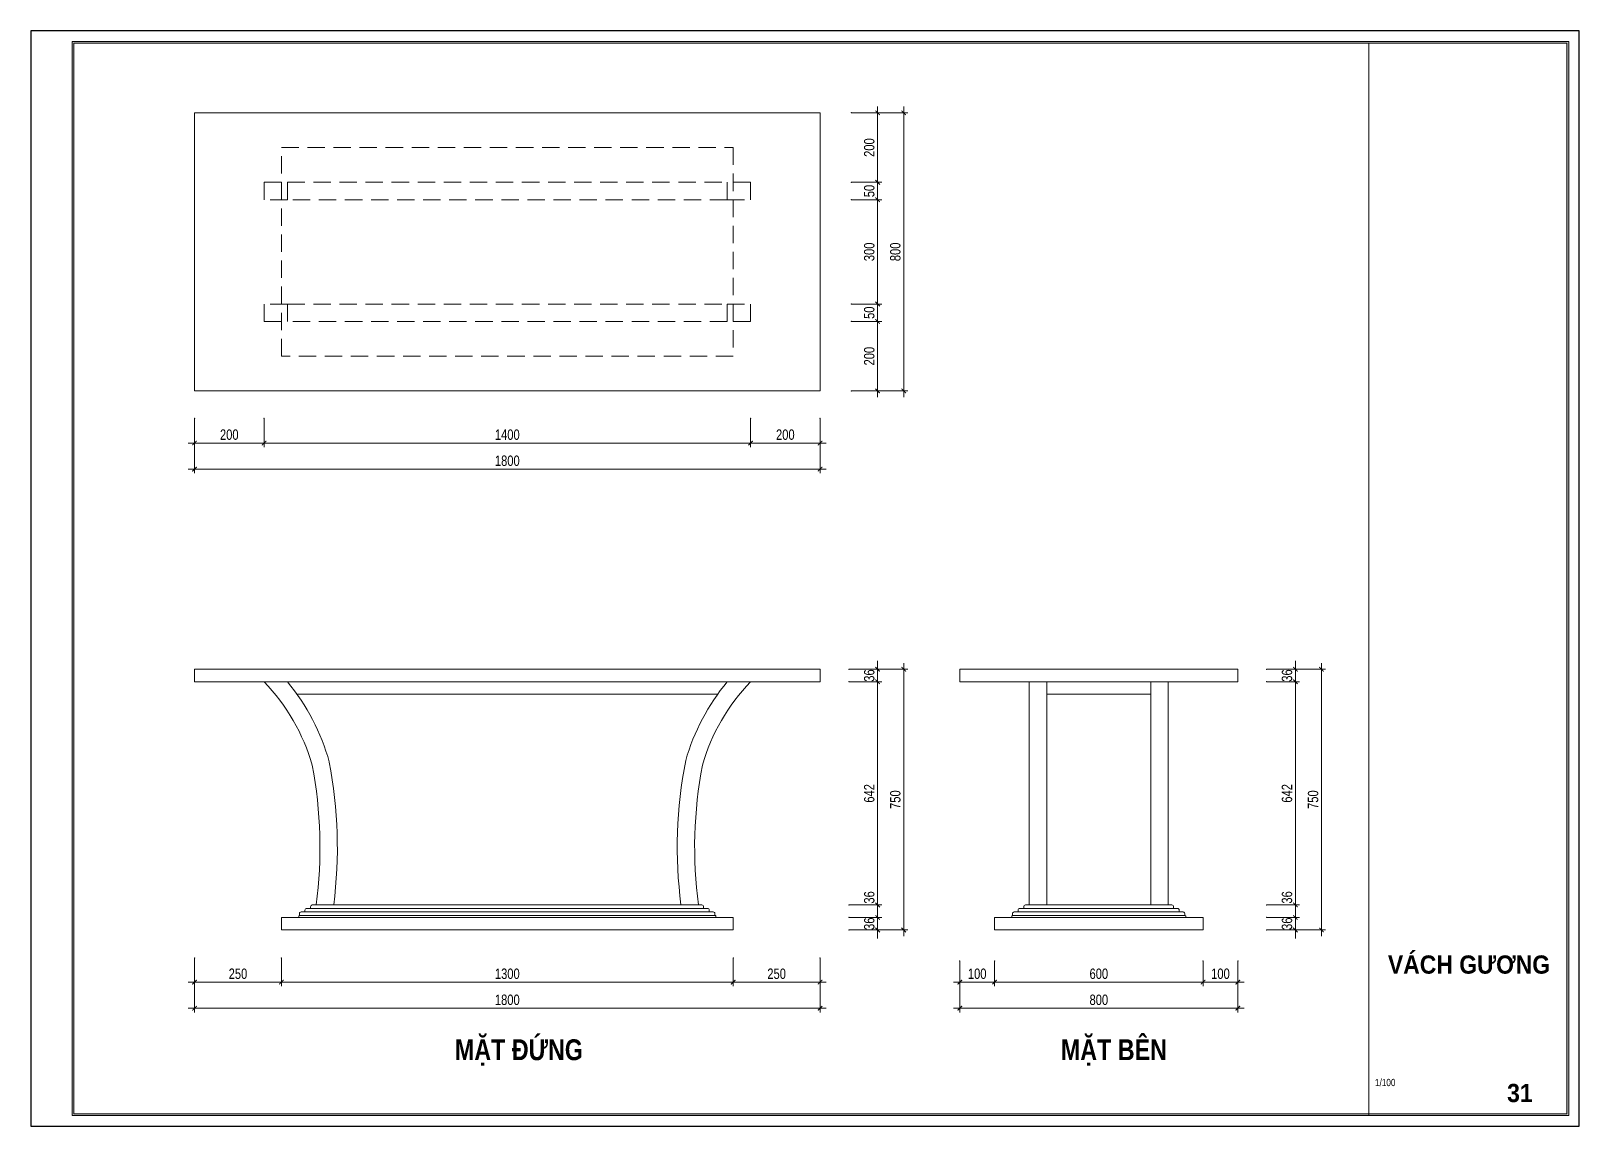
# Model space of a CAD drawing. Header units: millimetres. Extents: x 1555632 to 1560087, y -583915 to -580765.
import ezdxf
from ezdxf.enums import TextEntityAlignment as Align

# ---------------------------------------------------------------- set-up
doc = ezdxf.new("R2010")
doc.units = ezdxf.units.MM
doc.header["$LTSCALE"] = 100
doc.header["$MEASUREMENT"] = 0
doc.linetypes.add('DASHED', pattern=[0.75, 0.5, -0.25])
doc.layers.get('0').update_dxf_attribs({"lineweight": 13})
doc.layers.add('DWGshare.com_Defpoints_DWGshare.com', color=7, linetype='Continuous', lineweight=13, plot=False)
doc.layers.add('DWGshare.com_IN NHANH_DWGshare.com', color=4, linetype='Continuous')
for name, color, linetype, lineweight in [('DWGshare.com_KHUAT_DWGshare.com', 25, 'DASHED', 13), ('DWGshare.com_KICHTHUOC_DWGshare.com', 8, 'Continuous', 13), ('DWGshare.com_NOITHAT_DWGshare.com', 255, 'Continuous', 13), ('DWGshare.com_TEXT_DWGshare.com', 7, 'Continuous', 20)]:
    doc.layers.add(name, color=color, linetype=linetype, lineweight=lineweight)
doc.styles.add('IKINA 1', font='CN-Arial.ttf', dxfattribs={"width": 0.8})
doc.styles.add('IKINA 2', font='arial.ttf', dxfattribs={"width": 0.8})
doc.styles.add('IKINA 3', font='arialbd.ttf', dxfattribs={"width": 0.9})
doc.dimstyles.new('D1-15', dxfattribs={"dimscale": 0.15, "dimtxt": 200, "dimasz": 80, "dimexe": 0.1, "dimexo": 0, "dimgap": 60, "dimtad": 1, "dimdec": 0, "dimzin": 0, "dimdsep": 46, "dimtxsty": 'IKINA 1', "dimblk": 'LTT1', "dimcen": 100, "dimdle": 1.5, "dimclrd": 256, "dimclre": 256, "dimclrt": 7, "dimadec": 0, "dimazin": 0, "dimtfac": 1, "dimtdec": 0, "dimtix": 1, "dimtmove": 2, "dimatfit": 3, "dimfxl": 1, "dimtolj": 1, "dimtzin": 0, "dimlwd": -1, "dimlwe": -1, "dimarcsym": 0})

# ---------------------------------------------------------------- blocks, each defined once
blk = doc.blocks.new('KHUNG A4 1-100')
h = blk.add_hatch(color=256)
h.paths.add_polyline_path([(825, 20766), (29462, 20766), (29462, 234), (825, 234)], flags=16)
h.paths.add_polyline_path([(29498, 199), (789, 199), (789, 20801), (29498, 20801)])
blk.add_line((25662, 20766), (25662, 199))
for points in [[(29498, 199), (789, 199), (789, 20801), (29498, 20801)], [(825, 20766), (29462, 20766), (29462, 234), (825, 234)]]:
    blk.add_lwpolyline(points, close=True)
at = {"layer": 'DWGshare.com_Defpoints_DWGshare.com'}
blk.add_lwpolyline([(0, 21000), (29697, 21000), (29697, 0), (0, 0)], close=True, dxfattribs=at)
blk = doc.blocks.new('LTT1')
at = {"layer": 'DWGshare.com_KICHTHUOC_DWGshare.com'}
for p, q in [((-1.5, 0), (1.5, 0)), ((0, -1), (0, 1))]:
    blk.add_line(p, q, dxfattribs=at)
at = {"layer": 'DWGshare.com_KICHTHUOC_DWGshare.com', "color": 2, "const_width": 0.25}
blk.add_lwpolyline([(-0.53, -0.53), (0.53, 0.53)], dxfattribs=at)
blk = doc.blocks.new('*D2')
at = {"layer": 'DWGshare.com_Defpoints_DWGshare.com', "color": 0, "transparency": 16777216}
for p in [(1556103, -581879.6), (1556303, -581879.6), (1556303, -581950.8)]:
    blk.add_point(p, dxfattribs=at)
at = {"layer": 'DWGshare.com_KICHTHUOC_DWGshare.com', "transparency": 16777216}
for p, q in [((1556103, -581879.6), (1556103, -581950.8)), ((1556303, -581879.6), (1556303, -581950.8)), ((1556115, -581950.8), (1556291, -581950.8))]:
    blk.add_line(p, q, dxfattribs=at)
at = {"layer": 'DWGshare.com_KICHTHUOC_DWGshare.com', "transparency": 16777216, "xscale": 12, "yscale": 12, "zscale": 12, "rotation": 180}
blk.add_blockref('LTT1', (1556103, -581950.8), dxfattribs=at)
at = {"layer": 'DWGshare.com_KICHTHUOC_DWGshare.com', "transparency": 16777216, "xscale": 12, "yscale": 12, "zscale": 12}
blk.add_blockref('LTT1', (1556303, -581950.8), dxfattribs=at)
at = {"layer": 'DWGshare.com_KICHTHUOC_DWGshare.com', "color": 7, "transparency": 16777216, "insert": (1556203, -581926.8), "char_height": 30, "attachment_point": 5, "style": 'IKINA 1'}
blk.add_mtext('\\A1;200', dxfattribs=at)
blk = doc.blocks.new('*D3')
at = {"layer": 'DWGshare.com_Defpoints_DWGshare.com', "color": 0, "transparency": 16777216}
for p in [(1556303, -581879.6), (1557703, -581879.6), (1557703, -581950.8)]:
    blk.add_point(p, dxfattribs=at)
at = {"layer": 'DWGshare.com_KICHTHUOC_DWGshare.com', "transparency": 16777216}
for p, q in [((1556303, -581879.6), (1556303, -581950.8)), ((1557703, -581879.6), (1557703, -581950.8)), ((1556315, -581950.8), (1557691, -581950.8))]:
    blk.add_line(p, q, dxfattribs=at)
at = {"layer": 'DWGshare.com_KICHTHUOC_DWGshare.com', "transparency": 16777216, "xscale": 12, "yscale": 12, "zscale": 12, "rotation": 180}
blk.add_blockref('LTT1', (1556303, -581950.8), dxfattribs=at)
at = {"layer": 'DWGshare.com_KICHTHUOC_DWGshare.com', "transparency": 16777216, "xscale": 12, "yscale": 12, "zscale": 12}
blk.add_blockref('LTT1', (1557703, -581950.8), dxfattribs=at)
at = {"layer": 'DWGshare.com_KICHTHUOC_DWGshare.com', "color": 7, "transparency": 16777216, "insert": (1557003, -581926.8), "char_height": 30, "attachment_point": 5, "style": 'IKINA 1'}
blk.add_mtext('\\A1;1400', dxfattribs=at)
blk = doc.blocks.new('*D4')
at = {"layer": 'DWGshare.com_Defpoints_DWGshare.com', "color": 0, "transparency": 16777216}
for p in [(1557703, -581879.6), (1557903, -581879.6), (1557903, -581950.8)]:
    blk.add_point(p, dxfattribs=at)
at = {"layer": 'DWGshare.com_KICHTHUOC_DWGshare.com', "transparency": 16777216}
for p, q in [((1557703, -581879.6), (1557703, -581950.8)), ((1557903, -581879.6), (1557903, -581950.8)), ((1557715, -581950.8), (1557891, -581950.8))]:
    blk.add_line(p, q, dxfattribs=at)
at = {"layer": 'DWGshare.com_KICHTHUOC_DWGshare.com', "transparency": 16777216, "xscale": 12, "yscale": 12, "zscale": 12, "rotation": 180}
blk.add_blockref('LTT1', (1557703, -581950.8), dxfattribs=at)
at = {"layer": 'DWGshare.com_KICHTHUOC_DWGshare.com', "transparency": 16777216, "xscale": 12, "yscale": 12, "zscale": 12}
blk.add_blockref('LTT1', (1557903, -581950.8), dxfattribs=at)
at = {"layer": 'DWGshare.com_KICHTHUOC_DWGshare.com', "color": 7, "transparency": 16777216, "insert": (1557803, -581926.8), "char_height": 30, "attachment_point": 5, "style": 'IKINA 1'}
blk.add_mtext('\\A1;200', dxfattribs=at)
blk = doc.blocks.new('*D5')
at = {"layer": 'DWGshare.com_Defpoints_DWGshare.com', "color": 0, "transparency": 16777216}
for p in [(1556103, -581879.6), (1557903, -581879.6), (1557903, -582025.8)]:
    blk.add_point(p, dxfattribs=at)
at = {"layer": 'DWGshare.com_KICHTHUOC_DWGshare.com', "transparency": 16777216}
for p, q in [((1556103, -581879.6), (1556103, -582025.8)), ((1557903, -581879.6), (1557903, -582025.8)), ((1556115, -582025.8), (1557891, -582025.8))]:
    blk.add_line(p, q, dxfattribs=at)
at = {"layer": 'DWGshare.com_KICHTHUOC_DWGshare.com', "transparency": 16777216, "xscale": 12, "yscale": 12, "zscale": 12, "rotation": 180}
blk.add_blockref('LTT1', (1556103, -582025.8), dxfattribs=at)
at = {"layer": 'DWGshare.com_KICHTHUOC_DWGshare.com', "transparency": 16777216, "xscale": 12, "yscale": 12, "zscale": 12}
blk.add_blockref('LTT1', (1557903, -582025.8), dxfattribs=at)
at = {"layer": 'DWGshare.com_KICHTHUOC_DWGshare.com', "color": 7, "transparency": 16777216, "insert": (1557003, -582001.8), "char_height": 30, "attachment_point": 5, "style": 'IKINA 1'}
blk.add_mtext('\\A1;1800', dxfattribs=at)
blk = doc.blocks.new('*D6')
at = {"layer": 'DWGshare.com_Defpoints_DWGshare.com', "color": 0, "transparency": 16777216}
for p in [(1557992.5, -581600.8), (1558068.6, -581600.8), (1557992.5, -581800.8)]:
    blk.add_point(p, dxfattribs=at)
at = {"layer": 'DWGshare.com_KICHTHUOC_DWGshare.com', "transparency": 16777216}
for p, q in [((1557992.5, -581600.8), (1558068.6, -581600.8)), ((1558068.6, -581788.8), (1558068.6, -581612.8)), ((1557992.5, -581800.8), (1558068.6, -581800.8))]:
    blk.add_line(p, q, dxfattribs=at)
at = {"layer": 'DWGshare.com_KICHTHUOC_DWGshare.com', "transparency": 16777216, "xscale": 12, "yscale": 12, "zscale": 12}
for p, rotation in [((1558068.6, -581600.8), 90), ((1558068.6, -581800.8), 270)]:
    blk.add_blockref('LTT1', p, dxfattribs=dict(at, rotation=rotation))
at = {"layer": 'DWGshare.com_KICHTHUOC_DWGshare.com', "color": 7, "transparency": 16777216, "insert": (1558044.6, -581700.8), "char_height": 30, "attachment_point": 5, "rotation": 90, "style": 'IKINA 1'}
blk.add_mtext('\\A1;200', dxfattribs=at)
blk = doc.blocks.new('*D7')
at = {"layer": 'DWGshare.com_Defpoints_DWGshare.com', "color": 0, "transparency": 16777216}
for p in [(1557992.5, -581550.8), (1558068.6, -581550.8), (1557992.5, -581600.8)]:
    blk.add_point(p, dxfattribs=at)
at = {"layer": 'DWGshare.com_KICHTHUOC_DWGshare.com', "transparency": 16777216}
for p, q in [((1558068.6, -581538.8), (1558068.6, -581526.8)), ((1557992.5, -581550.8), (1558068.6, -581550.8)), ((1558068.6, -581600.8), (1558068.6, -581550.8)), ((1557992.5, -581600.8), (1558068.6, -581600.8)), ((1558068.6, -581612.8), (1558068.6, -581624.8))]:
    blk.add_line(p, q, dxfattribs=at)
at = {"layer": 'DWGshare.com_KICHTHUOC_DWGshare.com', "transparency": 16777216, "xscale": 12, "yscale": 12, "zscale": 12}
for p, rotation in [((1558068.6, -581550.8), 270), ((1558068.6, -581600.8), 90)]:
    blk.add_blockref('LTT1', p, dxfattribs=dict(at, rotation=rotation))
at = {"layer": 'DWGshare.com_KICHTHUOC_DWGshare.com', "color": 7, "transparency": 16777216, "insert": (1558044.6, -581575.8), "char_height": 30, "attachment_point": 5, "rotation": 90, "style": 'IKINA 1'}
blk.add_mtext('\\A1;50', dxfattribs=at)
blk = doc.blocks.new('*D8')
at = {"layer": 'DWGshare.com_Defpoints_DWGshare.com', "color": 0, "transparency": 16777216}
for p in [(1557992.5, -581250.8), (1558068.6, -581250.8), (1557992.5, -581550.8)]:
    blk.add_point(p, dxfattribs=at)
at = {"layer": 'DWGshare.com_KICHTHUOC_DWGshare.com', "transparency": 16777216}
for p, q in [((1557992.5, -581250.8), (1558068.6, -581250.8)), ((1558068.6, -581538.8), (1558068.6, -581262.8)), ((1557992.5, -581550.8), (1558068.6, -581550.8))]:
    blk.add_line(p, q, dxfattribs=at)
at = {"layer": 'DWGshare.com_KICHTHUOC_DWGshare.com', "transparency": 16777216, "xscale": 12, "yscale": 12, "zscale": 12}
for p, rotation in [((1558068.6, -581250.8), 90), ((1558068.6, -581550.8), 270)]:
    blk.add_blockref('LTT1', p, dxfattribs=dict(at, rotation=rotation))
at = {"layer": 'DWGshare.com_KICHTHUOC_DWGshare.com', "color": 7, "transparency": 16777216, "insert": (1558044.6, -581400.8), "char_height": 30, "attachment_point": 5, "rotation": 90, "style": 'IKINA 1'}
blk.add_mtext('\\A1;300', dxfattribs=at)
blk = doc.blocks.new('*D9')
at = {"layer": 'DWGshare.com_Defpoints_DWGshare.com', "color": 0, "transparency": 16777216}
for p in [(1557992.5, -581200.8), (1558068.6, -581200.8), (1557992.5, -581250.8)]:
    blk.add_point(p, dxfattribs=at)
at = {"layer": 'DWGshare.com_KICHTHUOC_DWGshare.com', "transparency": 16777216}
for p, q in [((1558068.6, -581188.8), (1558068.6, -581176.8)), ((1557992.5, -581200.8), (1558068.6, -581200.8)), ((1558068.6, -581250.8), (1558068.6, -581200.8)), ((1557992.5, -581250.8), (1558068.6, -581250.8)), ((1558068.6, -581262.8), (1558068.6, -581274.8))]:
    blk.add_line(p, q, dxfattribs=at)
at = {"layer": 'DWGshare.com_KICHTHUOC_DWGshare.com', "transparency": 16777216, "xscale": 12, "yscale": 12, "zscale": 12}
for p, rotation in [((1558068.6, -581200.8), 270), ((1558068.6, -581250.8), 90)]:
    blk.add_blockref('LTT1', p, dxfattribs=dict(at, rotation=rotation))
at = {"layer": 'DWGshare.com_KICHTHUOC_DWGshare.com', "color": 7, "transparency": 16777216, "insert": (1558044.6, -581225.8), "char_height": 30, "attachment_point": 5, "rotation": 90, "style": 'IKINA 1'}
blk.add_mtext('\\A1;50', dxfattribs=at)
blk = doc.blocks.new('*D10')
at = {"layer": 'DWGshare.com_Defpoints_DWGshare.com', "color": 0, "transparency": 16777216}
for p in [(1557992.5, -581000.8), (1558068.6, -581000.8), (1557992.5, -581200.8)]:
    blk.add_point(p, dxfattribs=at)
at = {"layer": 'DWGshare.com_KICHTHUOC_DWGshare.com', "transparency": 16777216}
for p, q in [((1557992.5, -581000.8), (1558068.6, -581000.8)), ((1558068.6, -581188.8), (1558068.6, -581012.8)), ((1557992.5, -581200.8), (1558068.6, -581200.8))]:
    blk.add_line(p, q, dxfattribs=at)
at = {"layer": 'DWGshare.com_KICHTHUOC_DWGshare.com', "transparency": 16777216, "xscale": 12, "yscale": 12, "zscale": 12}
for p, rotation in [((1558068.6, -581000.8), 90), ((1558068.6, -581200.8), 270)]:
    blk.add_blockref('LTT1', p, dxfattribs=dict(at, rotation=rotation))
at = {"layer": 'DWGshare.com_KICHTHUOC_DWGshare.com', "color": 7, "transparency": 16777216, "insert": (1558044.6, -581100.8), "char_height": 30, "attachment_point": 5, "rotation": 90, "style": 'IKINA 1'}
blk.add_mtext('\\A1;200', dxfattribs=at)
blk = doc.blocks.new('*D11')
at = {"layer": 'DWGshare.com_Defpoints_DWGshare.com', "color": 0, "transparency": 16777216}
for p in [(1557992.5, -581000.8), (1558143.6, -581000.8), (1557992.5, -581800.8)]:
    blk.add_point(p, dxfattribs=at)
at = {"layer": 'DWGshare.com_KICHTHUOC_DWGshare.com', "transparency": 16777216}
for p, q in [((1557992.5, -581000.8), (1558143.6, -581000.8)), ((1558143.6, -581788.8), (1558143.6, -581012.8)), ((1557992.5, -581800.8), (1558143.6, -581800.8))]:
    blk.add_line(p, q, dxfattribs=at)
at = {"layer": 'DWGshare.com_KICHTHUOC_DWGshare.com', "transparency": 16777216, "xscale": 12, "yscale": 12, "zscale": 12}
for p, rotation in [((1558143.6, -581000.8), 90), ((1558143.6, -581800.8), 270)]:
    blk.add_blockref('LTT1', p, dxfattribs=dict(at, rotation=rotation))
at = {"layer": 'DWGshare.com_KICHTHUOC_DWGshare.com', "color": 7, "transparency": 16777216, "insert": (1558119.6, -581400.8), "char_height": 30, "attachment_point": 5, "rotation": 90, "style": 'IKINA 1'}
blk.add_mtext('\\A1;800', dxfattribs=at)
blk = doc.blocks.new('*D12')
at = {"layer": 'DWGshare.com_Defpoints_DWGshare.com', "color": 0, "transparency": 16777216}
for p in [(1556103, -583432.2), (1556353, -583432.2), (1556353, -583501.5)]:
    blk.add_point(p, dxfattribs=at)
at = {"layer": 'DWGshare.com_KICHTHUOC_DWGshare.com', "transparency": 16777216}
for p, q in [((1556103, -583432.2), (1556103, -583501.5)), ((1556353, -583432.2), (1556353, -583501.5)), ((1556115, -583501.5), (1556341, -583501.5))]:
    blk.add_line(p, q, dxfattribs=at)
at = {"layer": 'DWGshare.com_KICHTHUOC_DWGshare.com', "transparency": 16777216, "xscale": 12, "yscale": 12, "zscale": 12, "rotation": 180}
blk.add_blockref('LTT1', (1556103, -583501.5), dxfattribs=at)
at = {"layer": 'DWGshare.com_KICHTHUOC_DWGshare.com', "transparency": 16777216, "xscale": 12, "yscale": 12, "zscale": 12}
blk.add_blockref('LTT1', (1556353, -583501.5), dxfattribs=at)
at = {"layer": 'DWGshare.com_KICHTHUOC_DWGshare.com', "color": 7, "transparency": 16777216, "insert": (1556228, -583477.5), "char_height": 30, "attachment_point": 5, "style": 'IKINA 1'}
blk.add_mtext('\\A1;250', dxfattribs=at)
blk = doc.blocks.new('*D13')
at = {"layer": 'DWGshare.com_Defpoints_DWGshare.com', "color": 0, "transparency": 16777216}
for p in [(1556353, -583432.2), (1557653, -583432.2), (1557653, -583501.5)]:
    blk.add_point(p, dxfattribs=at)
at = {"layer": 'DWGshare.com_KICHTHUOC_DWGshare.com', "transparency": 16777216}
for p, q in [((1556353, -583432.2), (1556353, -583501.5)), ((1557653, -583432.2), (1557653, -583501.5)), ((1556365, -583501.5), (1557641, -583501.5))]:
    blk.add_line(p, q, dxfattribs=at)
at = {"layer": 'DWGshare.com_KICHTHUOC_DWGshare.com', "transparency": 16777216, "xscale": 12, "yscale": 12, "zscale": 12, "rotation": 180}
blk.add_blockref('LTT1', (1556353, -583501.5), dxfattribs=at)
at = {"layer": 'DWGshare.com_KICHTHUOC_DWGshare.com', "transparency": 16777216, "xscale": 12, "yscale": 12, "zscale": 12}
blk.add_blockref('LTT1', (1557653, -583501.5), dxfattribs=at)
at = {"layer": 'DWGshare.com_KICHTHUOC_DWGshare.com', "color": 7, "transparency": 16777216, "insert": (1557003, -583477.5), "char_height": 30, "attachment_point": 5, "style": 'IKINA 1'}
blk.add_mtext('\\A1;1300', dxfattribs=at)
blk = doc.blocks.new('*D14')
at = {"layer": 'DWGshare.com_Defpoints_DWGshare.com', "color": 0, "transparency": 16777216}
for p in [(1557653, -583432.2), (1557903, -583432.2), (1557903, -583501.5)]:
    blk.add_point(p, dxfattribs=at)
at = {"layer": 'DWGshare.com_KICHTHUOC_DWGshare.com', "transparency": 16777216}
for p, q in [((1557653, -583432.2), (1557653, -583501.5)), ((1557903, -583432.2), (1557903, -583501.5)), ((1557665, -583501.5), (1557891, -583501.5))]:
    blk.add_line(p, q, dxfattribs=at)
at = {"layer": 'DWGshare.com_KICHTHUOC_DWGshare.com', "transparency": 16777216, "xscale": 12, "yscale": 12, "zscale": 12, "rotation": 180}
blk.add_blockref('LTT1', (1557653, -583501.5), dxfattribs=at)
at = {"layer": 'DWGshare.com_KICHTHUOC_DWGshare.com', "transparency": 16777216, "xscale": 12, "yscale": 12, "zscale": 12}
blk.add_blockref('LTT1', (1557903, -583501.5), dxfattribs=at)
at = {"layer": 'DWGshare.com_KICHTHUOC_DWGshare.com', "color": 7, "transparency": 16777216, "insert": (1557778, -583477.5), "char_height": 30, "attachment_point": 5, "style": 'IKINA 1'}
blk.add_mtext('\\A1;250', dxfattribs=at)
blk = doc.blocks.new('*D15')
at = {"layer": 'DWGshare.com_Defpoints_DWGshare.com', "color": 0, "transparency": 16777216}
for p in [(1556103, -583432.2), (1557903, -583432.2), (1557903, -583576.5)]:
    blk.add_point(p, dxfattribs=at)
at = {"layer": 'DWGshare.com_KICHTHUOC_DWGshare.com', "transparency": 16777216}
for p, q in [((1556103, -583432.2), (1556103, -583576.5)), ((1557903, -583432.2), (1557903, -583576.5)), ((1556115, -583576.5), (1557891, -583576.5))]:
    blk.add_line(p, q, dxfattribs=at)
at = {"layer": 'DWGshare.com_KICHTHUOC_DWGshare.com', "transparency": 16777216, "xscale": 12, "yscale": 12, "zscale": 12, "rotation": 180}
blk.add_blockref('LTT1', (1556103, -583576.5), dxfattribs=at)
at = {"layer": 'DWGshare.com_KICHTHUOC_DWGshare.com', "transparency": 16777216, "xscale": 12, "yscale": 12, "zscale": 12}
blk.add_blockref('LTT1', (1557903, -583576.5), dxfattribs=at)
at = {"layer": 'DWGshare.com_KICHTHUOC_DWGshare.com', "color": 7, "transparency": 16777216, "insert": (1557003, -583552.5), "char_height": 30, "attachment_point": 5, "style": 'IKINA 1'}
blk.add_mtext('\\A1;1800', dxfattribs=at)
blk = doc.blocks.new('*D16')
at = {"layer": 'DWGshare.com_Defpoints_DWGshare.com', "color": 0, "transparency": 16777216}
for p in [(1558305.1, -583440.5), (1558405.1, -583440.5), (1558405.1, -583501.5)]:
    blk.add_point(p, dxfattribs=at)
at = {"layer": 'DWGshare.com_KICHTHUOC_DWGshare.com', "transparency": 16777216}
for p, q in [((1558305.1, -583440.5), (1558305.1, -583501.5)), ((1558405.1, -583440.5), (1558405.1, -583501.5)), ((1558317.1, -583501.5), (1558393.1, -583501.5))]:
    blk.add_line(p, q, dxfattribs=at)
at = {"layer": 'DWGshare.com_KICHTHUOC_DWGshare.com', "transparency": 16777216, "xscale": 12, "yscale": 12, "zscale": 12, "rotation": 180}
blk.add_blockref('LTT1', (1558305.1, -583501.5), dxfattribs=at)
at = {"layer": 'DWGshare.com_KICHTHUOC_DWGshare.com', "transparency": 16777216, "xscale": 12, "yscale": 12, "zscale": 12}
blk.add_blockref('LTT1', (1558405.1, -583501.5), dxfattribs=at)
at = {"layer": 'DWGshare.com_KICHTHUOC_DWGshare.com', "color": 7, "transparency": 16777216, "insert": (1558355.1, -583477.5), "char_height": 30, "attachment_point": 5, "style": 'IKINA 1'}
blk.add_mtext('\\A1;100', dxfattribs=at)
blk = doc.blocks.new('*D17')
at = {"layer": 'DWGshare.com_Defpoints_DWGshare.com', "color": 0, "transparency": 16777216}
for p in [(1558405.1, -583440.5), (1559005.1, -583440.5), (1559005.1, -583501.5)]:
    blk.add_point(p, dxfattribs=at)
at = {"layer": 'DWGshare.com_KICHTHUOC_DWGshare.com', "transparency": 16777216}
for p, q in [((1558405.1, -583440.5), (1558405.1, -583501.5)), ((1559005.1, -583440.5), (1559005.1, -583501.5)), ((1558417.1, -583501.5), (1558993.1, -583501.5))]:
    blk.add_line(p, q, dxfattribs=at)
at = {"layer": 'DWGshare.com_KICHTHUOC_DWGshare.com', "transparency": 16777216, "xscale": 12, "yscale": 12, "zscale": 12, "rotation": 180}
blk.add_blockref('LTT1', (1558405.1, -583501.5), dxfattribs=at)
at = {"layer": 'DWGshare.com_KICHTHUOC_DWGshare.com', "transparency": 16777216, "xscale": 12, "yscale": 12, "zscale": 12}
blk.add_blockref('LTT1', (1559005.1, -583501.5), dxfattribs=at)
at = {"layer": 'DWGshare.com_KICHTHUOC_DWGshare.com', "color": 7, "transparency": 16777216, "insert": (1558705.1, -583477.5), "char_height": 30, "attachment_point": 5, "style": 'IKINA 1'}
blk.add_mtext('\\A1;600', dxfattribs=at)
blk = doc.blocks.new('*D18')
at = {"layer": 'DWGshare.com_Defpoints_DWGshare.com', "color": 0, "transparency": 16777216}
for p in [(1559005.1, -583440.5), (1559105.1, -583440.5), (1559105.1, -583501.5)]:
    blk.add_point(p, dxfattribs=at)
at = {"layer": 'DWGshare.com_KICHTHUOC_DWGshare.com', "transparency": 16777216}
for p, q in [((1559005.1, -583440.5), (1559005.1, -583501.5)), ((1559105.1, -583440.5), (1559105.1, -583501.5)), ((1559017.1, -583501.5), (1559093.1, -583501.5))]:
    blk.add_line(p, q, dxfattribs=at)
at = {"layer": 'DWGshare.com_KICHTHUOC_DWGshare.com', "transparency": 16777216, "xscale": 12, "yscale": 12, "zscale": 12, "rotation": 180}
blk.add_blockref('LTT1', (1559005.1, -583501.5), dxfattribs=at)
at = {"layer": 'DWGshare.com_KICHTHUOC_DWGshare.com', "transparency": 16777216, "xscale": 12, "yscale": 12, "zscale": 12}
blk.add_blockref('LTT1', (1559105.1, -583501.5), dxfattribs=at)
at = {"layer": 'DWGshare.com_KICHTHUOC_DWGshare.com', "color": 7, "transparency": 16777216, "insert": (1559055.1, -583477.5), "char_height": 30, "attachment_point": 5, "style": 'IKINA 1'}
blk.add_mtext('\\A1;100', dxfattribs=at)
blk = doc.blocks.new('*D19')
at = {"layer": 'DWGshare.com_Defpoints_DWGshare.com', "color": 0, "transparency": 16777216}
for p in [(1558305.1, -583440.5), (1559105.1, -583440.5), (1559105.1, -583576.5)]:
    blk.add_point(p, dxfattribs=at)
at = {"layer": 'DWGshare.com_KICHTHUOC_DWGshare.com', "transparency": 16777216}
for p, q in [((1558305.1, -583440.5), (1558305.1, -583576.5)), ((1559105.1, -583440.5), (1559105.1, -583576.5)), ((1558317.1, -583576.5), (1559093.1, -583576.5))]:
    blk.add_line(p, q, dxfattribs=at)
at = {"layer": 'DWGshare.com_KICHTHUOC_DWGshare.com', "transparency": 16777216, "xscale": 12, "yscale": 12, "zscale": 12, "rotation": 180}
blk.add_blockref('LTT1', (1558305.1, -583576.5), dxfattribs=at)
at = {"layer": 'DWGshare.com_KICHTHUOC_DWGshare.com', "transparency": 16777216, "xscale": 12, "yscale": 12, "zscale": 12}
blk.add_blockref('LTT1', (1559105.1, -583576.5), dxfattribs=at)
at = {"layer": 'DWGshare.com_KICHTHUOC_DWGshare.com', "color": 7, "transparency": 16777216, "insert": (1558705.1, -583552.5), "char_height": 30, "attachment_point": 5, "style": 'IKINA 1'}
blk.add_mtext('\\A1;800', dxfattribs=at)
blk = doc.blocks.new('*D20')
at = {"layer": 'DWGshare.com_Defpoints_DWGshare.com', "color": 0, "transparency": 16777216}
for p in [(1557985.8, -582601.5), (1557985.8, -582637.5), (1558068.6, -582637.5)]:
    blk.add_point(p, dxfattribs=at)
at = {"layer": 'DWGshare.com_KICHTHUOC_DWGshare.com', "transparency": 16777216}
for p, q in [((1557985.8, -582601.5), (1558068.6, -582601.5)), ((1558068.6, -582589.5), (1558068.6, -582577.5)), ((1558068.6, -582601.5), (1558068.6, -582637.5)), ((1557985.8, -582637.5), (1558068.6, -582637.5)), ((1558068.6, -582649.5), (1558068.6, -582661.5))]:
    blk.add_line(p, q, dxfattribs=at)
at = {"layer": 'DWGshare.com_KICHTHUOC_DWGshare.com', "transparency": 16777216, "xscale": 12, "yscale": 12, "zscale": 12}
for p, rotation in [((1558068.6, -582601.5), 270), ((1558068.6, -582637.5), 90)]:
    blk.add_blockref('LTT1', p, dxfattribs=dict(at, rotation=rotation))
at = {"layer": 'DWGshare.com_KICHTHUOC_DWGshare.com', "color": 7, "transparency": 16777216, "insert": (1558044.6, -582619.5), "char_height": 30, "attachment_point": 5, "rotation": 90, "style": 'IKINA 1'}
blk.add_mtext('\\A1;36', dxfattribs=at)
blk = doc.blocks.new('*D21')
at = {"layer": 'DWGshare.com_Defpoints_DWGshare.com', "color": 0, "transparency": 16777216}
for p in [(1557985.8, -582637.5), (1557985.8, -583279.5), (1558068.6, -583279.5)]:
    blk.add_point(p, dxfattribs=at)
at = {"layer": 'DWGshare.com_KICHTHUOC_DWGshare.com', "transparency": 16777216}
for p, q in [((1557985.8, -582637.5), (1558068.6, -582637.5)), ((1558068.6, -582649.5), (1558068.6, -583267.5)), ((1557985.8, -583279.5), (1558068.6, -583279.5))]:
    blk.add_line(p, q, dxfattribs=at)
at = {"layer": 'DWGshare.com_KICHTHUOC_DWGshare.com', "transparency": 16777216, "xscale": 12, "yscale": 12, "zscale": 12}
for p, rotation in [((1558068.6, -582637.5), 90), ((1558068.6, -583279.5), 270)]:
    blk.add_blockref('LTT1', p, dxfattribs=dict(at, rotation=rotation))
at = {"layer": 'DWGshare.com_KICHTHUOC_DWGshare.com', "color": 7, "transparency": 16777216, "insert": (1558044.6, -582958.5), "char_height": 30, "attachment_point": 5, "rotation": 90, "style": 'IKINA 1'}
blk.add_mtext('\\A1;642', dxfattribs=at)
blk = doc.blocks.new('*D22')
at = {"layer": 'DWGshare.com_Defpoints_DWGshare.com', "color": 0, "transparency": 16777216}
for p in [(1557985.8, -583279.5), (1557985.8, -583315.5), (1558068.6, -583315.5)]:
    blk.add_point(p, dxfattribs=at)
at = {"layer": 'DWGshare.com_KICHTHUOC_DWGshare.com', "transparency": 16777216}
for p, q in [((1558068.6, -583267.5), (1558068.6, -583255.5)), ((1557985.8, -583279.5), (1558068.6, -583279.5)), ((1557985.8, -583315.5), (1558068.6, -583315.5)), ((1558068.6, -583279.5), (1558068.6, -583315.5)), ((1558068.6, -583327.5), (1558068.6, -583339.5))]:
    blk.add_line(p, q, dxfattribs=at)
at = {"layer": 'DWGshare.com_KICHTHUOC_DWGshare.com', "transparency": 16777216, "xscale": 12, "yscale": 12, "zscale": 12}
for p, rotation in [((1558068.6, -583279.5), 270), ((1558068.6, -583315.5), 90)]:
    blk.add_blockref('LTT1', p, dxfattribs=dict(at, rotation=rotation))
at = {"layer": 'DWGshare.com_KICHTHUOC_DWGshare.com', "color": 7, "transparency": 16777216, "insert": (1558044.6, -583257.8), "char_height": 30, "attachment_point": 5, "rotation": 90, "style": 'IKINA 1'}
blk.add_mtext('\\A1;36', dxfattribs=at)
blk = doc.blocks.new('*D23')
at = {"layer": 'DWGshare.com_Defpoints_DWGshare.com', "color": 0, "transparency": 16777216}
for p in [(1557985.8, -583315.5), (1557985.8, -583351.5), (1558068.6, -583351.5)]:
    blk.add_point(p, dxfattribs=at)
at = {"layer": 'DWGshare.com_KICHTHUOC_DWGshare.com', "transparency": 16777216}
for p, q in [((1557985.8, -583315.5), (1558068.6, -583315.5)), ((1558068.6, -583303.5), (1558068.6, -583291.5)), ((1558068.6, -583315.5), (1558068.6, -583351.5)), ((1557985.8, -583351.5), (1558068.6, -583351.5)), ((1558068.6, -583363.5), (1558068.6, -583375.5))]:
    blk.add_line(p, q, dxfattribs=at)
at = {"layer": 'DWGshare.com_KICHTHUOC_DWGshare.com', "transparency": 16777216, "xscale": 12, "yscale": 12, "zscale": 12}
for p, rotation in [((1558068.6, -583315.5), 270), ((1558068.6, -583351.5), 90)]:
    blk.add_blockref('LTT1', p, dxfattribs=dict(at, rotation=rotation))
at = {"layer": 'DWGshare.com_KICHTHUOC_DWGshare.com', "color": 7, "transparency": 16777216, "insert": (1558044.6, -583333.5), "char_height": 30, "attachment_point": 5, "rotation": 90, "style": 'IKINA 1'}
blk.add_mtext('\\A1;36', dxfattribs=at)
blk = doc.blocks.new('*D24')
at = {"layer": 'DWGshare.com_Defpoints_DWGshare.com', "color": 0, "transparency": 16777216}
for p in [(1557985.8, -582601.5), (1558143.6, -582601.5), (1557985.8, -583351.5)]:
    blk.add_point(p, dxfattribs=at)
at = {"layer": 'DWGshare.com_KICHTHUOC_DWGshare.com', "transparency": 16777216}
for p, q in [((1557985.8, -582601.5), (1558143.6, -582601.5)), ((1558143.6, -583339.5), (1558143.6, -582613.5)), ((1557985.8, -583351.5), (1558143.6, -583351.5))]:
    blk.add_line(p, q, dxfattribs=at)
at = {"layer": 'DWGshare.com_KICHTHUOC_DWGshare.com', "transparency": 16777216, "xscale": 12, "yscale": 12, "zscale": 12}
for p, rotation in [((1558143.6, -582601.5), 90), ((1558143.6, -583351.5), 270)]:
    blk.add_blockref('LTT1', p, dxfattribs=dict(at, rotation=rotation))
at = {"layer": 'DWGshare.com_KICHTHUOC_DWGshare.com', "color": 7, "transparency": 16777216, "insert": (1558119.6, -582976.5), "char_height": 30, "attachment_point": 5, "rotation": 90, "style": 'IKINA 1'}
blk.add_mtext('\\A1;750', dxfattribs=at)
blk = doc.blocks.new('*D25')
at = {"layer": 'DWGshare.com_Defpoints_DWGshare.com', "color": 0, "transparency": 16777216}
for p in [(1559187.9, -582601.5), (1559187.9, -582637.5), (1559270.7, -582637.5)]:
    blk.add_point(p, dxfattribs=at)
at = {"layer": 'DWGshare.com_KICHTHUOC_DWGshare.com', "transparency": 16777216}
for p, q in [((1559187.9, -582601.5), (1559270.7, -582601.5)), ((1559270.7, -582589.5), (1559270.7, -582577.5)), ((1559270.7, -582601.5), (1559270.7, -582637.5)), ((1559187.9, -582637.5), (1559270.7, -582637.5)), ((1559270.7, -582649.5), (1559270.7, -582661.5))]:
    blk.add_line(p, q, dxfattribs=at)
at = {"layer": 'DWGshare.com_KICHTHUOC_DWGshare.com', "transparency": 16777216, "xscale": 12, "yscale": 12, "zscale": 12}
for p, rotation in [((1559270.7, -582601.5), 270), ((1559270.7, -582637.5), 90)]:
    blk.add_blockref('LTT1', p, dxfattribs=dict(at, rotation=rotation))
at = {"layer": 'DWGshare.com_KICHTHUOC_DWGshare.com', "color": 7, "transparency": 16777216, "insert": (1559246.7, -582619.5), "char_height": 30, "attachment_point": 5, "rotation": 90, "style": 'IKINA 1'}
blk.add_mtext('\\A1;36', dxfattribs=at)
blk = doc.blocks.new('*D26')
at = {"layer": 'DWGshare.com_Defpoints_DWGshare.com', "color": 0, "transparency": 16777216}
for p in [(1559187.9, -582637.5), (1559187.9, -583279.5), (1559270.7, -583279.5)]:
    blk.add_point(p, dxfattribs=at)
at = {"layer": 'DWGshare.com_KICHTHUOC_DWGshare.com', "transparency": 16777216}
for p, q in [((1559187.9, -582637.5), (1559270.7, -582637.5)), ((1559270.7, -582649.5), (1559270.7, -583267.5)), ((1559187.9, -583279.5), (1559270.7, -583279.5))]:
    blk.add_line(p, q, dxfattribs=at)
at = {"layer": 'DWGshare.com_KICHTHUOC_DWGshare.com', "transparency": 16777216, "xscale": 12, "yscale": 12, "zscale": 12}
for p, rotation in [((1559270.7, -582637.5), 90), ((1559270.7, -583279.5), 270)]:
    blk.add_blockref('LTT1', p, dxfattribs=dict(at, rotation=rotation))
at = {"layer": 'DWGshare.com_KICHTHUOC_DWGshare.com', "color": 7, "transparency": 16777216, "insert": (1559246.7, -582958.5), "char_height": 30, "attachment_point": 5, "rotation": 90, "style": 'IKINA 1'}
blk.add_mtext('\\A1;642', dxfattribs=at)
blk = doc.blocks.new('*D27')
at = {"layer": 'DWGshare.com_Defpoints_DWGshare.com', "color": 0, "transparency": 16777216}
for p in [(1559187.9, -583279.5), (1559187.9, -583315.5), (1559270.7, -583315.5)]:
    blk.add_point(p, dxfattribs=at)
at = {"layer": 'DWGshare.com_KICHTHUOC_DWGshare.com', "transparency": 16777216}
for p, q in [((1559270.7, -583267.5), (1559270.7, -583255.5)), ((1559187.9, -583279.5), (1559270.7, -583279.5)), ((1559187.9, -583315.5), (1559270.7, -583315.5)), ((1559270.7, -583279.5), (1559270.7, -583315.5)), ((1559270.7, -583327.5), (1559270.7, -583339.5))]:
    blk.add_line(p, q, dxfattribs=at)
at = {"layer": 'DWGshare.com_KICHTHUOC_DWGshare.com', "transparency": 16777216, "xscale": 12, "yscale": 12, "zscale": 12}
for p, rotation in [((1559270.7, -583279.5), 270), ((1559270.7, -583315.5), 90)]:
    blk.add_blockref('LTT1', p, dxfattribs=dict(at, rotation=rotation))
at = {"layer": 'DWGshare.com_KICHTHUOC_DWGshare.com', "color": 7, "transparency": 16777216, "insert": (1559246.7, -583257.8), "char_height": 30, "attachment_point": 5, "rotation": 90, "style": 'IKINA 1'}
blk.add_mtext('\\A1;36', dxfattribs=at)
blk = doc.blocks.new('*D28')
at = {"layer": 'DWGshare.com_Defpoints_DWGshare.com', "color": 0, "transparency": 16777216}
for p in [(1559187.9, -583315.5), (1559187.9, -583351.5), (1559270.7, -583351.5)]:
    blk.add_point(p, dxfattribs=at)
at = {"layer": 'DWGshare.com_KICHTHUOC_DWGshare.com', "transparency": 16777216}
for p, q in [((1559187.9, -583315.5), (1559270.7, -583315.5)), ((1559270.7, -583303.5), (1559270.7, -583291.5)), ((1559270.7, -583315.5), (1559270.7, -583351.5)), ((1559187.9, -583351.5), (1559270.7, -583351.5)), ((1559270.7, -583363.5), (1559270.7, -583375.5))]:
    blk.add_line(p, q, dxfattribs=at)
at = {"layer": 'DWGshare.com_KICHTHUOC_DWGshare.com', "transparency": 16777216, "xscale": 12, "yscale": 12, "zscale": 12}
for p, rotation in [((1559270.7, -583315.5), 270), ((1559270.7, -583351.5), 90)]:
    blk.add_blockref('LTT1', p, dxfattribs=dict(at, rotation=rotation))
at = {"layer": 'DWGshare.com_KICHTHUOC_DWGshare.com', "color": 7, "transparency": 16777216, "insert": (1559246.7, -583333.5), "char_height": 30, "attachment_point": 5, "rotation": 90, "style": 'IKINA 1'}
blk.add_mtext('\\A1;36', dxfattribs=at)
blk = doc.blocks.new('*D29')
at = {"layer": 'DWGshare.com_Defpoints_DWGshare.com', "color": 0, "transparency": 16777216}
for p in [(1559187.9, -582601.5), (1559345.7, -582601.5), (1559187.9, -583351.5)]:
    blk.add_point(p, dxfattribs=at)
at = {"layer": 'DWGshare.com_KICHTHUOC_DWGshare.com', "transparency": 16777216}
for p, q in [((1559187.9, -582601.5), (1559345.7, -582601.5)), ((1559345.7, -583339.5), (1559345.7, -582613.5)), ((1559187.9, -583351.5), (1559345.7, -583351.5))]:
    blk.add_line(p, q, dxfattribs=at)
at = {"layer": 'DWGshare.com_KICHTHUOC_DWGshare.com', "transparency": 16777216, "xscale": 12, "yscale": 12, "zscale": 12}
for p, rotation in [((1559345.7, -582601.5), 90), ((1559345.7, -583351.5), 270)]:
    blk.add_blockref('LTT1', p, dxfattribs=dict(at, rotation=rotation))
at = {"layer": 'DWGshare.com_KICHTHUOC_DWGshare.com', "color": 7, "transparency": 16777216, "insert": (1559321.7, -582976.5), "char_height": 30, "attachment_point": 5, "rotation": 90, "style": 'IKINA 1'}
blk.add_mtext('\\A1;750', dxfattribs=at)

msp = doc.modelspace()

# ---------------------------------------------------------------- linework, layer by layer
at = {"layer": 'DWGshare.com_IN NHANH_DWGshare.com'}
msp.add_lwpolyline([(1555632.4, -583915.4), (1560086.9, -583915.4), (1560086.9, -580765.4), (1555632.4, -580765.4)], close=True, dxfattribs=at)
at = {"layer": 'DWGshare.com_KHUAT_DWGshare.com'}
for points in [[(1556353, -581100.8), (1557653, -581100.8), (1557653, -581700.8), (1556353, -581700.8)], [(1556303, -581200.8), (1556370.2, -581200.8), (1556370.2, -581250.8), (1556303, -581250.8)], [(1556370.2, -581200.8), (1557635.9, -581200.8), (1557635.9, -581250.8), (1556370.2, -581250.8)], [(1557703, -581200.8), (1557635.9, -581200.8), (1557635.9, -581250.8), (1557703, -581250.8)], [(1556303, -581600.8), (1556370.2, -581600.8), (1556370.2, -581550.8), (1556303, -581550.8)], [(1556370.2, -581550.8), (1557635.9, -581550.8), (1557635.9, -581600.8), (1556370.2, -581600.8)], [(1557703, -581600.8), (1557635.9, -581600.8), (1557635.9, -581550.8), (1557703, -581550.8)]]:
    msp.add_lwpolyline(points, close=True, dxfattribs=at)
at = {"layer": 'DWGshare.com_NOITHAT_DWGshare.com'}
for p, q in [((1556398, -582673.5), (1557608.2, -582673.5)), ((1558555.1, -582673.5), (1558855.1, -582673.5)), ((1556404.7, -583309.5), (1557601.8, -583309.5)), ((1556409.7, -583299.5), (1557588.9, -583299.5)), ((1556425.8, -583289.5), (1557576, -583289.5)), ((1556441.9, -583279.5), (1557563, -583279.5)), ((1558456.7, -583309.5), (1558953.8, -583309.5)), ((1558461.7, -583299.5), (1558940.9, -583299.5)), ((1558477.9, -583289.5), (1558928, -583289.5)), ((1558494, -583279.5), (1558915.1, -583279.5))]:
    msp.add_line(p, q, dxfattribs=at)
for points in [[(1556103, -581800.8), (1557903, -581800.8), (1557903, -581000.8), (1556103, -581000.8)], [(1556103, -582637.5), (1557903, -582637.5), (1557903, -582601.5), (1556103, -582601.5)], [(1558305.1, -582637.5), (1559105.1, -582637.5), (1559105.1, -582601.5), (1558305.1, -582601.5)], [(1558505.1, -582637.5), (1558555.1, -582637.5), (1558555.1, -583279.5), (1558505.1, -583279.5)], [(1558905.1, -582637.5), (1558855.1, -582637.5), (1558855.1, -583279.5), (1558905.1, -583279.5)], [(1556353, -583315.5), (1557653, -583315.5), (1557653, -583351.5), (1556353, -583351.5)], [(1558405.1, -583315.5), (1559005.1, -583315.5), (1559005.1, -583351.5), (1558405.1, -583351.5)]]:
    msp.add_lwpolyline(points, close=True, dxfattribs=at)
for points in [[(1556403, -583315.5), (1557603, -583315.5), (1557603, -583310.5), (1557601.8, -583309.5)], [(1556404.7, -583309.5), (1556403, -583310.5), (1556403, -583315.5)], [(1557563, -583279.5), (1557563, -583279.5), (1557553, -583279.5), (1556453, -583279.5), (1556453, -583279.5), (1556453, -583279.5)], [(1558455.1, -583315.5), (1558955.1, -583315.5), (1558955.1, -583310.5), (1558953.8, -583309.5)], [(1558455.1, -583315.5), (1558955.1, -583315.5), (1558955.1, -583310.5), (1558953.8, -583309.5)], [(1558456.7, -583309.5), (1558455.1, -583310.5), (1558455.1, -583315.5)], [(1558915.1, -583279.5), (1558915.1, -583279.5), (1558905.1, -583279.5), (1558505.1, -583279.5), (1558505.1, -583279.5), (1558505.1, -583279.5)]]:
    msp.add_lwpolyline(points, dxfattribs=at)
for points in [[(1556404.7, -583309.5), (1556404.7, -583304.5, -0.414214), (1556409.7, -583299.5), (1556420.8, -583299.5)], [(1556420.8, -583299.5), (1556420.8, -583294.5, -0.414214), (1556425.8, -583289.5), (1556436.9, -583289.5)], [(1556436.9, -583289.5), (1556436.9, -583284.5, -0.414214), (1556441.9, -583279.5), (1556453, -583279.5)], [(1557568, -583289.5), (1557568, -583284.5, 0.414214), (1557563, -583279.5), (1557551.9, -583279.5)], [(1557584.2, -583299.5), (1557584.2, -583294.5, 0.414214), (1557579.2, -583289.5), (1557568, -583289.5)], [(1557600.3, -583309.5), (1557600.3, -583304.5, 0.414214), (1557595.3, -583299.5), (1557584.2, -583299.5)], [(1558456.7, -583309.5), (1558456.7, -583304.5, -0.414214), (1558461.7, -583299.5), (1558472.9, -583299.5)], [(1558472.9, -583299.5), (1558472.9, -583294.5, -0.414214), (1558477.9, -583289.5), (1558489, -583289.5)], [(1558489, -583289.5), (1558489, -583284.5, -0.414214), (1558494, -583279.5), (1558505.1, -583279.5)], [(1558920.1, -583289.5), (1558920.1, -583284.5, 0.414214), (1558915.1, -583279.5), (1558904, -583279.5)], [(1558936.3, -583299.5), (1558936.3, -583294.5, 0.414214), (1558931.3, -583289.5), (1558920.1, -583289.5)], [(1558952.4, -583309.5), (1558952.4, -583304.5, 0.414214), (1558947.4, -583299.5), (1558936.3, -583299.5)]]:
    msp.add_lwpolyline(points, format="xyb", dxfattribs=at)
for centre, radius, start, end in [((1555892.9, -583034.4), 570.7, 15.9415, 44.0556), ((1555895.2, -583032.6), 617.8, 15.4301, 39.7546), ((1558113.2, -583034.4), 620.7, 140.2569, 164.0585), ((1558113.2, -583034.4), 570.7, 135.9444, 164.0585), ((1555207.3, -583113.7), 1306.7, 352.7089, 10.8263), ((1558791.6, -583114.1), 1299.5, 168.9015, 187.3149), ((1555207.3, -583113.7), 1256.7, 352.4172, 10.8263), ((1558798.8, -583113.7), 1256.7, 169.1737, 187.5828)]:
    msp.add_arc(centre, radius, start, end, dxfattribs=at)

# ---------------------------------------------------------------- block references
at = {"layer": 'DWGshare.com_TEXT_DWGshare.com'}
ref = msp.add_blockref('KHUNG A4 1-100', (1555632.4, -583915.4), dxfattribs=dict(at, xscale=0.15, yscale=0.15, zscale=0.15))
ref.add_attrib('SH', '31', dxfattribs={"layer": '0', "height": 52.5, "style": 'IKINA 3', "width": 0.9}).set_placement((1559916.7, -583820.3), align=Align.MIDDLE_CENTER)
ref.add_attrib('1/..', '1/100', (1559499.9, -583800.7), dxfattribs={"layer": '0', "height": 21, "style": 'IKINA 2', "width": 0.8})
ref.add_attrib('BANVE', 'VÁCH GƯƠNG', dxfattribs={"layer": '0', "height": 52.5, "style": 'IKINA 3', "width": 0.9}).set_placement((1559770.3, -583477.1), align=Align.CENTER)

# ---------------------------------------------------------------- texts
at = {"style": 'IKINA 3', "width": 0.8}
for s, p in [('MẶT ĐỨNG', (1557036.4, -583725.9)), ('MẶT BÊN', (1558748.5, -583725.9))]:
    msp.add_text(s, height=60, dxfattribs=at).set_placement(p, align=Align.CENTER)

# ---------------------------------------------------------------- dimensions: what is measured, and where the dimension line sits
at = {"layer": 'DWGshare.com_KICHTHUOC_DWGshare.com'}
for base, p1, p2, picture, middle in [((1558068.6, -581000.8), (1557992.5, -581200.8), (1557992.5, -581000.8), '*D10', (1558044.6, -581100.8)), ((1558143.6, -581000.8), (1557992.5, -581800.8), (1557992.5, -581000.8), '*D11', (1558119.6, -581400.8)), ((1558068.6, -581200.8), (1557992.5, -581250.8), (1557992.5, -581200.8), '*D9', (1558044.6, -581225.8)), ((1558068.6, -581250.8), (1557992.5, -581550.8), (1557992.5, -581250.8), '*D8', (1558044.6, -581400.8)), ((1558068.6, -581550.8), (1557992.5, -581600.8), (1557992.5, -581550.8), '*D7', (1558044.6, -581575.8)), ((1558068.6, -581600.8), (1557992.5, -581800.8), (1557992.5, -581600.8), '*D6', (1558044.6, -581700.8)), ((1558068.6, -582637.5), (1557985.8, -582601.5), (1557985.8, -582637.5), '*D20', (1558044.6, -582619.5)), ((1558143.6, -582601.5), (1557985.8, -583351.5), (1557985.8, -582601.5), '*D24', (1558119.6, -582976.5)), ((1559270.7, -582637.5), (1559187.9, -582601.5), (1559187.9, -582637.5), '*D25', (1559246.7, -582619.5)), ((1559345.7, -582601.5), (1559187.9, -583351.5), (1559187.9, -582601.5), '*D29', (1559321.7, -582976.5)), ((1558068.6, -583279.5), (1557985.8, -582637.5), (1557985.8, -583279.5), '*D21', (1558044.6, -582958.5)), ((1559270.7, -583279.5), (1559187.9, -582637.5), (1559187.9, -583279.5), '*D26', (1559246.7, -582958.5)), ((1558068.6, -583351.5), (1557985.8, -583315.5), (1557985.8, -583351.5), '*D23', (1558044.6, -583333.5)), ((1559270.7, -583351.5), (1559187.9, -583315.5), (1559187.9, -583351.5), '*D28', (1559246.7, -583333.5))]:
    dim = msp.add_linear_dim(base=base, p1=p1, p2=p2, angle=90, dimstyle='D1-15', dxfattribs=at)
    dim.commit()
    dim.dimension.update_dxf_attribs({"geometry": picture, "text_midpoint": middle})
for base, p1, p2, picture, middle in [((1556303, -581950.8), (1556103, -581879.6), (1556303, -581879.6), '*D2', (1556203, -581926.8)), ((1557903, -582025.8), (1556103, -581879.6), (1557903, -581879.6), '*D5', (1557003, -582001.8)), ((1557703, -581950.8), (1556303, -581879.6), (1557703, -581879.6), '*D3', (1557003, -581926.8)), ((1557903, -581950.8), (1557703, -581879.6), (1557903, -581879.6), '*D4', (1557803, -581926.8)), ((1556353, -583501.5), (1556103, -583432.2), (1556353, -583432.2), '*D12', (1556228, -583477.5)), ((1557903, -583576.5), (1556103, -583432.2), (1557903, -583432.2), '*D15', (1557003, -583552.5)), ((1557653, -583501.5), (1556353, -583432.2), (1557653, -583432.2), '*D13', (1557003, -583477.5)), ((1557903, -583501.5), (1557653, -583432.2), (1557903, -583432.2), '*D14', (1557778, -583477.5)), ((1558405.1, -583501.5), (1558305.1, -583440.5), (1558405.1, -583440.5), '*D16', (1558355.1, -583477.5)), ((1559105.1, -583576.5), (1558305.1, -583440.5), (1559105.1, -583440.5), '*D19', (1558705.1, -583552.5)), ((1559005.1, -583501.5), (1558405.1, -583440.5), (1559005.1, -583440.5), '*D17', (1558705.1, -583477.5)), ((1559105.1, -583501.5), (1559005.1, -583440.5), (1559105.1, -583440.5), '*D18', (1559055.1, -583477.5))]:
    dim = msp.add_linear_dim(base=base, p1=p1, p2=p2, dimstyle='D1-15', dxfattribs=at)
    dim.commit()
    dim.dimension.update_dxf_attribs({"geometry": picture, "text_midpoint": middle})
for base, p1, p2, picture, middle in [((1558068.6, -583315.5), (1557985.8, -583279.5), (1557985.8, -583315.5), '*D22', (1558044.6, -583257.8)), ((1559270.7, -583315.5), (1559187.9, -583279.5), (1559187.9, -583315.5), '*D27', (1559246.7, -583257.8))]:
    dim = msp.add_linear_dim(base=base, p1=p1, p2=p2, angle=90, dimstyle='D1-15', dxfattribs=at)
    dim.commit()
    dim.dimension.update_dxf_attribs({"geometry": picture, "text_midpoint": middle, "dimtype": 128})

doc.saveas('drawing.dxf')
